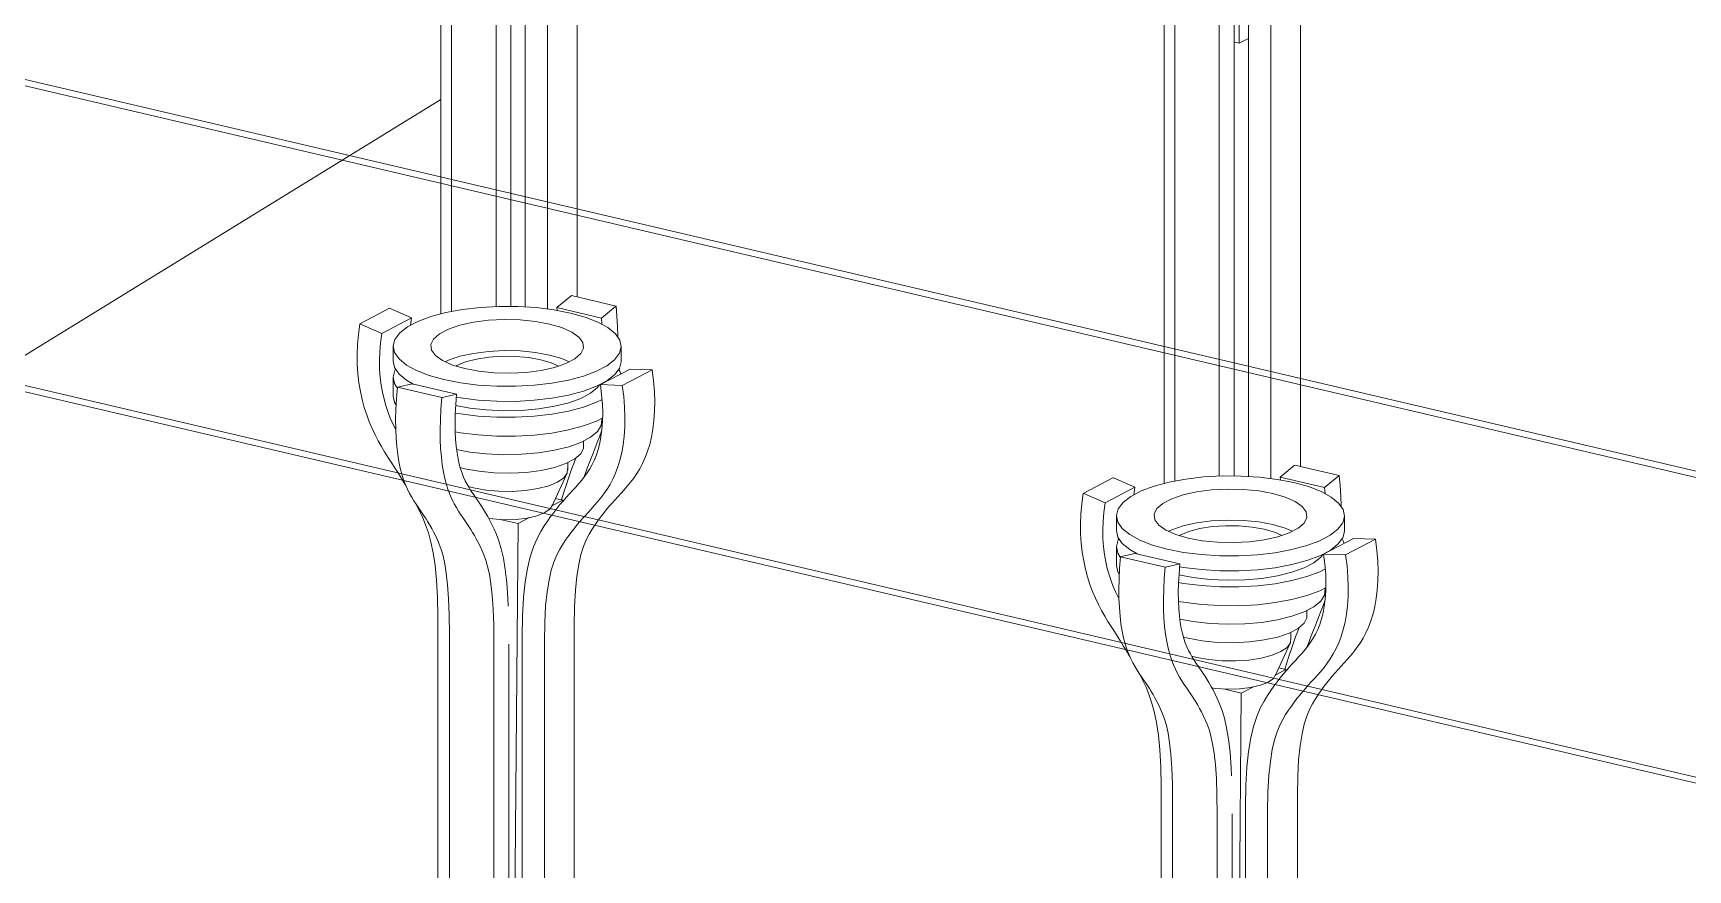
# Model space of a CAD drawing. Header units: millimetres. Extents: x -48833 to 51386, y -17441 to 31409.
# Drawn here: x -36864 to -30698, y 6225 to 9344 of the extents above; entities that cross this region are included whole.
import ezdxf

# ---------------------------------------------------------------- set-up
doc = ezdxf.new("R2010")
doc.units = ezdxf.units.MM
for name, color, linetype, lineweight in [('A-FLOR', 192, 'Continuous', 9), ('A-GENM', 13, 'Continuous', 9), ('A-GLAZ-CURT', 52, 'Continuous', 9)]:
    doc.layers.add(name, color=color, linetype=linetype, lineweight=lineweight)

# ---------------------------------------------------------------- blocks, each defined once
blk = doc.blocks.new('Family8 - COLUMN-V38-3D 3')
at = {"layer": 'A-GENM'}
for p, q in [((-29675, 8674.1), (-29661.3, 10338.9)), ((-29955.2, 10011.6), (-29955.2, 7544.5)), ((-29915.5, 7535.2), (-29915.5, 9943.9)), ((-29640.6, 9938.1), (-29640.6, 7470.8)), ((-29446.6, 9977), (-29446.6, 7425.3)), ((-29749.4, 9905), (-29749.4, 7496.3)), ((-29557.4, 7451.3), (-29557.4, 9918.6)), ((-29693.9, 9817.7), (-29693.9, 7483.3)), ((-29675, 8674.1), (-29693.9, 8678.5)), ((-29640.6, 8692.2), (-29675, 8674.1)), ((-29955.2, 7544.5), (-29955.2, 7033.6)), ((-29915.5, 7042.5), (-29915.5, 7535.2)), ((-29749.4, 7496.3), (-29749.4, 7061.2)), ((-29693.9, 7483.3), (-29693.9, 7061.6)), ((-29640.6, 7470.8), (-29640.6, 7059.8)), ((-29557.4, 7052), (-29557.4, 7451.3)), ((-29446.6, 7425.3), (-29446.6, 7097))]:
    blk.add_line(p, q, dxfattribs=at)
blk = doc.blocks.new('Family8 - COLUMN-V39-3D 3')
at = {"layer": 'A-GENM'}
for p, q in [((-35345.3, 11275.1), (-35345.3, 8808)), ((-34836.6, 11240.4), (-34836.6, 8688.7)), ((-35305.5, 8798.7), (-35305.5, 11207.4)), ((-35139.4, 11168.4), (-35139.4, 8759.7)), ((-35030.6, 11201.6), (-35030.6, 8734.2)), ((-34947.4, 8714.7), (-34947.4, 11182.1)), ((-35083.9, 11081.1), (-35083.9, 8746.7)), ((-35345.3, 8808), (-35345.3, 8297.1)), ((-35305.5, 8306), (-35305.5, 8798.7)), ((-35139.4, 8759.7), (-35139.4, 8324.6)), ((-35083.9, 8746.7), (-35083.9, 8325.1)), ((-35030.6, 8734.2), (-35030.6, 8323.2)), ((-34947.4, 8315.4), (-34947.4, 8714.7)), ((-34836.6, 8688.7), (-34836.6, 8360.5))]:
    blk.add_line(p, q, dxfattribs=at)
blk = doc.blocks.new('Family8 - COLUMN-V40-3D 3')
at = {"layer": 'A-GENM'}
for p, q in [((-32218, 7688.8), (-32164.9, 7732.6)), ((-32164.9, 7732.6), (-32163.3, 7733.9)), ((-31997.2, 7694.9), (-32163.3, 7733.9)), ((-32841, 7686.8), (-32951.8, 7628.5)), ((-32869.9, 7593), (-32759, 7651.3)), ((-32841, 7686.8), (-32838.6, 7685.8)), ((-32838.6, 7685.8), (-32759, 7651.3)), ((-32759, 7651.3), (-32763.1, 7622.8)), ((-32218, 7688.8), (-32051.9, 7649.9)), ((-32216.9, 7678.4), (-32218, 7688.8)), ((-31998.8, 7693.6), (-32051.9, 7649.9)), ((-32051.9, 7649.9), (-32049.6, 7626.7)), ((-31997.2, 7694.9), (-31998.8, 7693.6)), ((-32949.4, 7627.4), (-32951.8, 7628.5)), ((-32869.9, 7593), (-32949.4, 7627.4)), ((-32827.4, 7544.7), (-32827.4, 7507.7)), ((-31977.9, 7507.7), (-31977.9, 7544.7)), ((-32827.4, 7507.7), (-32827.4, 7488.5)), ((-31977.9, 7488.5), (-31977.9, 7507.7)), ((-32827.4, 7429), (-32827.4, 7358.7)), ((-32810.4, 7392.7), (-32757.3, 7404.9)), ((-32591.2, 7365.9), (-32757.3, 7404.9)), ((-31944.7, 7460.2), (-32055.6, 7401.9)), ((-31976, 7399), (-32055.6, 7401.9)), ((-31973.6, 7398.9), (-31862.8, 7457.3)), ((-31944.7, 7460.2), (-31865.2, 7457.3)), ((-31865.2, 7457.3), (-31862.8, 7457.3)), ((-32812, 7392.4), (-32810.4, 7392.7)), ((-32812, 7392.4), (-32645.9, 7353.4)), ((-32644.3, 7353.8), (-32645.9, 7353.4)), ((-32591.2, 7365.9), (-32644.3, 7353.8)), ((-31973.6, 7398.9), (-31976, 7399)), ((-32049.1, 7265.1), (-32049.1, 7276.9)), ((-32118.1, 7171.7), (-32118.1, 7192.1)), ((-32560.6, 7088.6), (-32578.9, 7093.2)), ((-32177.3, 7082.8), (-32177.3, 7111.2)), ((-32236.1, 6948.4), (-32180.2, 7070.2)), ((-32527.8, 7016.9), (-32548.5, 7022.4)), ((-32236.3, 6950.5), (-32195.9, 6971.8)), ((-32195.9, 6971.8), (-32223, 6978.1)), ((-32195.9, 6971.8), (-32196.1, 6966.3)), ((-32362.4, 6884.1), (-32319.5, 6906.6)), ((-32429.1, 6899.7), (-32362.4, 6884.1)), ((-32362.4, 6884.1), (-32376.2, 5201.5)), ((-32661.3, 6536.4), (-32661.3, 5058.2)), ((-32153.3, 6501.4), (-32153.3, 4540)), ((-32618.2, 5042.4), (-32618.2, 6470.5)), ((-32452.1, 6431.6), (-32452.1, 4981.7)), ((-32396.6, 4961.4), (-32396.6, 6434.4)), ((-32347.3, 4881.5), (-32347.3, 6462.6)), ((-32264.1, 4735.1), (-32264.1, 6443.1))]:
    blk.add_line(p, q, dxfattribs=at)
for points in [[(-32638.4, 7420.6, 0), (-32693.4, 7435.9, 0), (-32740.4, 7454.2, 0), (-32778.2, 7474.9, 0), (-32805.7, 7497.6, 0), (-32822.3, 7521.5, 0), (-32827.4, 7546.1, 0), (-32820.9, 7570.7, 0), (-32803, 7594.5, 0), (-32774.2, 7617, 0), (-32735.3, 7637.5, 0), (-32687.3, 7655.4, 0), (-32631.5, 7670.4, 0), (-32569.5, 7681.9, 0), (-32502.9, 7689.7, 0), (-32433.6, 7693.5, 0), (-32363.5, 7693.2, 0), (-32294.4, 7688.9, 0), (-32228.3, 7680.7, 0), (-32166.9, 7668.8, 0)], [(-32166.9, 7668.8, 0), (-32112, 7653.5, 0), (-32065, 7635.2, 0), (-32027.2, 7614.4, 0), (-31999.6, 7591.7, 0), (-31983.1, 7567.8, 0), (-31978, 7543.2, 0), (-31984.4, 7518.7, 0), (-32002.3, 7494.9, 0), (-32031.1, 7472.4, 0), (-32070, 7451.9, 0), (-32118.1, 7433.9, 0), (-32173.8, 7419, 0), (-32235.8, 7407.5, 0), (-32302.4, 7399.7, 0), (-32371.7, 7395.9, 0), (-32441.8, 7396.1, 0), (-32510.9, 7400.4, 0), (-32577.1, 7408.6, 0), (-32638.4, 7420.6, 0)], [(-31990.6, 7578.8, 0), (-31990.6, 7581.4, 0), (-31991.5, 7618.5, 0), (-31993.7, 7656.4, 0), (-31997.2, 7694.9, 0)], [(-32951.8, 7628.5, 0), (-32957.1, 7589.3, 0), (-32960.4, 7551, 0), (-32961.7, 7513.8, 0), (-32961.1, 7477.7, 0), (-32958.8, 7442.8, 0), (-32954.9, 7409.2, 0), (-32949.6, 7377, 0), (-32943, 7346.2, 0), (-32935.2, 7316.9, 0), (-32926.3, 7289.2, 0), (-32916.5, 7263.1, 0), (-32906, 7238.3, 0), (-32894.8, 7214.9, 0), (-32883.2, 7192.6, 0), (-32871.3, 7171.4, 0), (-32859.3, 7151.2, 0), (-32847.3, 7131.8, 0), (-32835.4, 7113.2, 0), (-32823.9, 7095.2, 0), (-32812.7, 7077.7, 0), (-32801.9, 7060.5, 0), (-32792.9, 7046, 0)], [(-32818.2, 7236.1, 0), (-32821.2, 7241.9, 0), (-32830.7, 7261.2, 0), (-32839.5, 7281.2, 0), (-32847.7, 7302.2, 0), (-32855.1, 7324.3, 0), (-32861.7, 7348, 0), (-32867.5, 7373.4, 0), (-32872.2, 7400.5, 0), (-32875.7, 7429.1, 0), (-32877.9, 7459.2, 0), (-32878.5, 7490.8, 0), (-32877.5, 7523.6, 0), (-32874.7, 7557.7, 0), (-32869.9, 7593, 0)], [(-32560.6, 7461.5, 0), (-32606.4, 7474.9, 0), (-32643.3, 7491.3, 0), (-32669.6, 7510, 0), (-32684.3, 7530.3, 0), (-32686.7, 7551.1, 0), (-32676.6, 7571.7, 0), (-32654.6, 7591.2, 0), (-32621.6, 7608.6, 0), (-32579, 7623.1, 0), (-32528.7, 7634.3, 0), (-32472.9, 7641.6, 0), (-32414, 7644.6, 0), (-32354.6, 7643.2, 0), (-32297.4, 7637.6, 0), (-32244.7, 7627.8, 0)], [(-32244.7, 7627.8, 0), (-32198.9, 7614.5, 0), (-32162.1, 7598.1, 0), (-32135.7, 7579.3, 0), (-32121, 7559.1, 0), (-32118.7, 7538.2, 0), (-32128.7, 7517.6, 0), (-32150.7, 7498.2, 0), (-32183.7, 7480.8, 0), (-32226.3, 7466.2, 0), (-32276.6, 7455, 0), (-32332.4, 7447.8, 0), (-32391.3, 7444.8, 0), (-32450.7, 7446.1, 0), (-32508, 7451.8, 0), (-32560.6, 7461.5, 0)], [(-32634.3, 7487, 0), (-32621.6, 7492.8, 0), (-32579, 7507.4, 0), (-32528.7, 7518.6, 0), (-32472.9, 7525.8, 0), (-32414, 7528.9, 0), (-32354.6, 7527.5, 0), (-32297.4, 7521.8, 0), (-32244.7, 7512.1, 0)], [(-32827.4, 7489.9, 0), (-32822.3, 7465.4, 0), (-32805.7, 7441.4, 0), (-32778.2, 7418.8, 0), (-32750.5, 7402.9, 0)], [(-32593.6, 7471.1, 0), (-32590.2, 7472.9, 0), (-32557.6, 7486.5, 0), (-32517.3, 7497.1, 0), (-32471.3, 7504.4, 0), (-32421.8, 7507.9, 0), (-32371.3, 7507.4, 0), (-32322.4, 7502.9, 0), (-32277.6, 7494.8, 0)], [(-32592.6, 7355, 0), (-32577.1, 7352.4, 0), (-32510.9, 7344.2, 0), (-32441.8, 7339.9, 0), (-32371.7, 7339.7, 0), (-32302.4, 7343.5, 0), (-32235.8, 7351.3, 0), (-32173.8, 7362.8, 0), (-32118.1, 7377.7, 0), (-32070, 7395.7, 0), (-32031.1, 7416.2, 0), (-32002.3, 7438.7, 0), (-31984.4, 7462.5, 0), (-31978, 7487, 0), (-31977.9, 7488.5, 0)], [(-32277.6, 7494.8, 0), (-32239, 7483.4, 0), (-32211.9, 7471.1, 0)], [(-32244.7, 7512.1, 0), (-32198.9, 7498.8, 0), (-32171.2, 7487.1, 0)], [(-32813.4, 7391, 0), (-32822.3, 7405.8, 0), (-32827.4, 7430.4, 0), (-32820.9, 7454.9, 0), (-32818.7, 7459.1, 0)], [(-32058.2, 7401.1, 0), (-32066.1, 7390.9, 0), (-32091.7, 7369.9, 0), (-32128, 7350.8, 0), (-32173.5, 7334.4, 0), (-32226.9, 7321.2, 0), (-32286.2, 7311.7, 0), (-32349.6, 7306.2, 0), (-32414.7, 7304.8, 0), (-32479.4, 7307.7, 0), (-32541.5, 7314.7, 0), (-32594.8, 7324.7, 0)], [(-32055.6, 7401.9, 0), (-32050.8, 7364.3, 0), (-32047.9, 7328.9, 0), (-32046.9, 7295.6, 0), (-32047.6, 7264.3, 0), (-32049.7, 7235.2, 0), (-32053.2, 7208.3, 0), (-32057.9, 7183.4, 0), (-32063.7, 7160.7, 0), (-32070.3, 7140.1, 0), (-32077.7, 7121.4, 0), (-32085.9, 7104.3, 0), (-32094.7, 7088.4, 0), (-32104.2, 7073.6, 0), (-32114.3, 7059.6, 0), (-32124.9, 7046.2, 0), (-32135.9, 7033.1, 0), (-32147.4, 7020.3, 0), (-32159.2, 7007.4, 0), (-32171.1, 6994.5, 0), (-32182.8, 6981.5, 0), (-32194.4, 6968.3, 0), (-32205.9, 6954.7, 0), (-32217.5, 6940.6, 0), (-32229.1, 6925.7, 0), (-32236.6, 6915.7, 0)], [(-31862.8, 7457.3, 0), (-31857.5, 7415.5, 0), (-31854.2, 7375.8, 0), (-31852.9, 7338, 0), (-31853.5, 7302.2, 0), (-31855.8, 7268.3, 0), (-31859.7, 7236.5, 0), (-31865, 7206.8, 0), (-31871.6, 7179.1, 0), (-31879.4, 7153.5, 0), (-31888.3, 7130, 0), (-31898.1, 7108.4, 0), (-31908.7, 7088.6, 0), (-31919.8, 7070.4, 0), (-31931.4, 7053.5, 0), (-31943.3, 7037.9, 0), (-31955.3, 7023.3, 0), (-31967.3, 7009.6, 0), (-31979.2, 6996.6, 0), (-31990.7, 6984, 0), (-32001.9, 6971.7, 0), (-32012.8, 6959.6, 0), (-32023.4, 6947.4, 0), (-32033.8, 6935, 0), (-32044.2, 6922.1, 0), (-32054.5, 6908.6, 0), (-32064.9, 6894.4, 0), (-32075.5, 6879.2, 0)], [(-31986.4, 7458.5, 0), (-31983.1, 7452.1, 0), (-31979.4, 7441.3, 0)], [(-32818, 7327.5, 0), (-32822.3, 7335.6, 0), (-32827.4, 7360.2, 0)], [(-32787.4, 7044.6, 0), (-32788.5, 7047.6, 0), (-32795, 7068.1, 0), (-32800.9, 7090.6, 0), (-32806.1, 7115.2, 0), (-32810.6, 7142.1, 0), (-32814.1, 7171.3, 0), (-32816.7, 7202.6, 0), (-32818.2, 7236.2, 0), (-32818.6, 7271.9, 0), (-32817.7, 7309.9, 0), (-32815.6, 7350, 0), (-32812, 7392.4, 0)], [(-32645.9, 7353.4, 0), (-32649.5, 7311.1, 0), (-32651.6, 7271, 0), (-32652.5, 7233, 0), (-32652.1, 7197.2, 0), (-32650.6, 7163.7, 0), (-32648, 7132.3, 0), (-32644.5, 7103.2, 0), (-32640, 7076.3, 0), (-32634.8, 7051.6, 0), (-32628.9, 7029.1, 0), (-32622.4, 7008.7, 0), (-32621.3, 7005.7, 0)], [(-32521.2, 6982.3, 0), (-32522.1, 6983.6, 0), (-32530, 6995.1, 0), (-32537.6, 7006.6, 0), (-32545, 7018.4, 0), (-32552.1, 7030.5, 0), (-32558.8, 7043.4, 0), (-32565.1, 7057.1, 0), (-32571, 7071.9, 0), (-32576.4, 7088.1, 0), (-32581.4, 7105.9, 0), (-32585.8, 7125.7, 0), (-32589.7, 7147.8, 0), (-32592.8, 7172.1, 0), (-32595.1, 7198.7, 0), (-32596.6, 7227.5, 0), (-32597, 7258.6, 0), (-32596.3, 7292.1, 0), (-32594.4, 7327.8, 0), (-32591.2, 7365.9, 0)], [(-32048.2, 7346.8, 0), (-32070, 7336.2, 0), (-32118.1, 7318.2, 0), (-32173.8, 7303.3, 0), (-32235.8, 7291.7, 0), (-32302.4, 7284, 0), (-32371.7, 7280.1, 0), (-32441.8, 7280.4, 0), (-32510.9, 7284.7, 0), (-32577.1, 7292.9, 0), (-32596.6, 7296.2, 0)], [(-32132.3, 6891.2, 0), (-32123.6, 6901.2, 0), (-32112.7, 6913.4, 0), (-32101.6, 6925.6, 0), (-32090, 6938.2, 0), (-32078.2, 6951.3, 0), (-32066.1, 6965, 0), (-32054.1, 6979.6, 0), (-32042.2, 6995.2, 0), (-32030.6, 7012, 0), (-32019.5, 7030.3, 0), (-32008.9, 7050.1, 0), (-31999.1, 7071.6, 0), (-31990.3, 7095.2, 0), (-31982.4, 7120.8, 0), (-31975.8, 7148.4, 0), (-31970.5, 7178.2, 0), (-31966.6, 7210, 0), (-31964.3, 7243.8, 0), (-31963.8, 7279.6, 0), (-31965, 7317.4, 0), (-31968.3, 7357.2, 0), (-31973.6, 7398.9, 0)], [(-32046.1, 7277.6, 0), (-32070, 7265.9, 0), (-32118.1, 7248, 0), (-32173.8, 7233, 0), (-32235.8, 7221.5, 0), (-32302.4, 7213.7, 0), (-32371.7, 7209.9, 0), (-32441.8, 7210.1, 0), (-32510.9, 7214.4, 0), (-32577.1, 7222.7, 0), (-32597.1, 7226.1, 0)], [(-32049.7, 7272.3, 0), (-32052, 7249.4, 0), (-32066.1, 7227, 0), (-32091.7, 7206, 0), (-32128, 7186.9, 0), (-32173.5, 7170.5, 0), (-32226.9, 7157.3, 0), (-32286.2, 7147.8, 0), (-32349.6, 7142.3, 0), (-32414.7, 7140.9, 0), (-32479.4, 7143.8, 0), (-32541.5, 7150.8, 0), (-32591.6, 7160.1, 0)], [(-32117.6, 7055.4, 0), (-32111.3, 7072.5, 0), (-32104.4, 7091, 0), (-32097.3, 7109.5, 0), (-32090, 7128, 0), (-32082.6, 7146.8, 0), (-32074.9, 7166.1, 0), (-32067, 7186.1, 0), (-32059, 7206.9, 0), (-32050.9, 7228.5, 0), (-32050.4, 7229.8, 0)], [(-32118.2, 7174.6, 0), (-32118.7, 7165.2, 0), (-32128.7, 7144.6, 0), (-32150.7, 7125.2, 0), (-32183.7, 7107.8, 0), (-32226.3, 7093.2, 0), (-32276.6, 7082.1, 0), (-32332.4, 7074.8, 0), (-32391.3, 7071.8, 0), (-32450.7, 7073.2, 0), (-32508, 7078.8, 0), (-32560.6, 7088.6, 0)], [(-32147, 7128.5, 0), (-32152.2, 7114.7, 0), (-32160, 7093.8, 0), (-32167.7, 7072.1, 0), (-32175.5, 7049.6, 0), (-32183.4, 7025.9, 0), (-32191.4, 7000.9, 0), (-32199.9, 6972.8, 0)], [(-32792.9, 7046, 0), (-32791.2, 7043.3, 0), (-32780.8, 7026, 0), (-32777.9, 7021, 0)], [(-32618.2, 6470.5, 0), (-32619, 6543, 0), (-32621.3, 6604.4, 0), (-32624.9, 6656.1, 0), (-32629.6, 6699, 0), (-32635.3, 6734.4, 0), (-32641.6, 6763.5, 0), (-32648.5, 6787.3, 0), (-32655.6, 6807.1, 0), (-32662.9, 6824, 0), (-32670.1, 6839.1, 0), (-32677.1, 6853.1, 0), (-32684.1, 6866.2, 0), (-32691, 6878.4, 0), (-32697.9, 6890.1, 0), (-32704.9, 6901.3, 0), (-32712, 6912.2, 0), (-32719.2, 6923.1, 0), (-32726.6, 6934.1, 0), (-32734.3, 6945.3, 0), (-32742.3, 6956.9, 0), (-32750.3, 6969.3, 0), (-32758.3, 6982.4, 0), (-32766.2, 6996.7, 0), (-32774, 7012.1, 0), (-32781.4, 7029.1, 0), (-32787.4, 7044.6, 0)], [(-32178.1, 7089.5, 0), (-32179.5, 7071.8, 0), (-32192, 7054.6, 0), (-32215.2, 7038.8, 0), (-32247.7, 7025.3, 0), (-32288, 7014.6, 0), (-32334.1, 7007.3, 0), (-32383.6, 7003.9, 0), (-32434, 7004.4, 0), (-32482.9, 7008.8, 0), (-32527.8, 7016.9, 0)], [(-32621.3, 7005.7, 0), (-32615.3, 6990.1, 0), (-32607.9, 6973.2, 0), (-32600.2, 6957.7, 0), (-32592.2, 6943.5, 0), (-32584.2, 6930.3, 0), (-32576.2, 6918, 0), (-32568.3, 6906.3, 0), (-32560.6, 6895.1, 0), (-32553.1, 6884.2, 0), (-32545.9, 6873.3, 0), (-32538.8, 6862.3, 0), (-32531.8, 6851.1, 0), (-32524.9, 6839.5, 0), (-32518, 6827.2, 0), (-32511, 6814.2, 0), (-32504, 6800.2, 0), (-32496.8, 6785.1, 0), (-32489.5, 6768.2, 0), (-32482.4, 6748.4, 0), (-32475.5, 6724.6, 0), (-32469.2, 6695.5, 0), (-32463.5, 6660.1, 0), (-32458.8, 6617.1, 0), (-32455.2, 6565.5, 0), (-32452.9, 6504, 0), (-32452.1, 6431.6, 0)], [(-32398.7, 6575.9, 0), (-32400.1, 6606.1, 0), (-32404.3, 6663.7, 0), (-32409.9, 6712.9, 0), (-32416.9, 6754.8, 0), (-32424.9, 6790.2, 0), (-32433.8, 6819.8, 0), (-32443, 6844.1, 0), (-32451.7, 6863.8, 0), (-32459.7, 6880.4, 0), (-32467.6, 6895.8, 0), (-32475.4, 6910.1, 0), (-32483.2, 6923.6, 0), (-32490.9, 6936.4, 0), (-32498.6, 6948.6, 0), (-32506.4, 6960.4, 0), (-32514.2, 6972.1, 0), (-32521.2, 6982.3, 0)], [(-32743, 6958.1, 0), (-32739.1, 6950.7, 0), (-32728.3, 6929.2, 0), (-32717.4, 6906, 0), (-32706.7, 6879.9, 0), (-32696.4, 6850, 0), (-32686.9, 6815.4, 0), (-32678.5, 6775, 0), (-32671.4, 6727.9, 0), (-32666, 6673.1, 0), (-32662.5, 6609.6, 0), (-32661.3, 6536.4, 0)], [(-32266.8, 6922.7, 0), (-32291.3, 6913.3, 0), (-32327.9, 6904.7, 0), (-32369.6, 6899.7, 0), (-32413.6, 6898.7, 0), (-32456.8, 6901.7, 0), (-32472.9, 6903.9, 0)], [(-32236.6, 6915.7, 0), (-32240.8, 6910, 0), (-32252.6, 6893.3, 0), (-32264.6, 6875.3, 0), (-32277.7, 6854, 0), (-32291.5, 6828.1, 0), (-32304.8, 6796.9, 0), (-32316.9, 6760.1, 0), (-32327.3, 6717.1, 0), (-32335.8, 6666.9, 0), (-32342, 6608.6, 0), (-32346, 6540.9, 0), (-32347.3, 6462.6, 0)], [(-32234.3, 6954, 0), (-32242.9, 6938.8, 0), (-32262.3, 6924.9, 0), (-32266.8, 6922.7, 0)], [(-32264.1, 6443.1, 0), (-32262.9, 6515.7, 0), (-32259.4, 6577.6, 0), (-32254, 6629.8, 0), (-32246.9, 6673.6, 0), (-32238.5, 6710, 0), (-32229, 6740.2, 0), (-32218.7, 6765.2, 0), (-32208, 6786.3, 0), (-32197.1, 6804.4, 0), (-32186.3, 6820.8, 0), (-32175.8, 6836, 0), (-32165.3, 6850.3, 0), (-32155, 6863.8, 0), (-32144.6, 6876.6, 0), (-32134.2, 6889.1, 0), (-32132.3, 6891.2, 0)], [(-32076.2, 6878.1, 0), (-32086.3, 6862.8, 0), (-32097.2, 6844.6, 0), (-32107.9, 6823.6, 0), (-32118.2, 6798.5, 0), (-32127.7, 6768.4, 0), (-32136.1, 6732, 0), (-32143.2, 6688.2, 0), (-32148.6, 6635.9, 0), (-32152.1, 6574, 0), (-32153.3, 6501.4, 0)]]:
    blk.add_polyline3d(points, dxfattribs=at)
blk = doc.blocks.new('Family8 - COLUMN-V41-3D 3')
at = {"layer": 'A-GENM'}
for p, q in [((-34913, 8320.6), (-34859.9, 8364.3)), ((-34859.9, 8364.3), (-34858.3, 8365.6)), ((-34692.2, 8326.7), (-34858.3, 8365.6)), ((-34693.8, 8325.4), (-34746.9, 8281.6)), ((-34692.2, 8326.7), (-34693.8, 8325.4)), ((-35536, 8318.5), (-35646.8, 8260.2)), ((-35564.9, 8224.7), (-35454.1, 8283.1)), ((-35536, 8318.5), (-35533.6, 8317.5)), ((-35533.6, 8317.5), (-35454.1, 8283.1)), ((-35454.1, 8283.1), (-35458.1, 8254.5)), ((-34913, 8320.6), (-34746.9, 8281.6)), ((-34911.9, 8310.2), (-34913, 8320.6)), ((-34746.9, 8281.6), (-34744.6, 8258.4)), ((-35644.4, 8259.2), (-35646.8, 8260.2)), ((-35564.9, 8224.7), (-35644.4, 8259.2)), ((-35522.4, 8176.4), (-35522.4, 8139.4)), ((-35522.4, 8139.4), (-35522.4, 8120.2)), ((-34672.9, 8139.4), (-34672.9, 8176.4)), ((-34672.9, 8120.2), (-34672.9, 8139.4)), ((-34639.7, 8091.9), (-34750.6, 8033.6)), ((-34668.7, 8030.6), (-34557.8, 8089)), ((-34639.7, 8091.9), (-34560.2, 8089.1)), ((-34560.2, 8089.1), (-34557.8, 8089)), ((-35522.4, 8060.7), (-35522.4, 7990.4)), ((-35507, 8024.1), (-35505.4, 8024.4)), ((-35507, 8024.1), (-35340.9, 7985.2)), ((-35505.4, 8024.4), (-35452.3, 8036.6)), ((-35286.3, 7997.7), (-35452.3, 8036.6)), ((-34671, 8030.7), (-34750.6, 8033.6)), ((-34668.7, 8030.6), (-34671, 8030.7)), ((-35339.3, 7985.5), (-35340.9, 7985.2)), ((-35286.3, 7997.7), (-35339.3, 7985.5)), ((-34744.1, 7896.8), (-34744.1, 7908.7)), ((-34813.1, 7803.4), (-34813.1, 7823.8)), ((-35255.7, 7720.3), (-35273.9, 7724.9)), ((-34872.3, 7714.5), (-34872.3, 7743)), ((-35222.8, 7648.6), (-35243.5, 7654.1)), ((-34931.1, 7580.1), (-34875.2, 7701.9)), ((-34931.3, 7582.2), (-34890.9, 7603.5)), ((-34890.9, 7603.5), (-34918.1, 7609.9)), ((-34890.9, 7603.5), (-34891.1, 7598)), ((-35124.1, 7531.5), (-35057.4, 7515.8)), ((-35057.4, 7515.8), (-35014.5, 7538.4)), ((-35057.4, 7515.8), (-35070.3, 5939.5)), ((-35356.3, 7168.2), (-35356.3, 6044.2)), ((-35313.2, 6028.4), (-35313.2, 7102.2)), ((-35042.3, 5929.3), (-35042.3, 7094.3)), ((-34848.3, 7133.2), (-34848.3, 5858.3)), ((-35147.1, 7063.3), (-35147.1, 5967.6)), ((-35091.6, 5947.3), (-35091.6, 7066.1)), ((-34959.2, 5898.9), (-34959.2, 7074.8))]:
    blk.add_line(p, q, dxfattribs=at)
for points in [[(-35333.4, 8052.3, 0), (-35388.4, 8067.6, 0), (-35435.4, 8085.9, 0), (-35473.2, 8106.7, 0), (-35500.7, 8129.3, 0), (-35517.3, 8153.3, 0), (-35522.4, 8177.8, 0), (-35515.9, 8202.4, 0), (-35498, 8226.2, 0), (-35469.2, 8248.7, 0), (-35430.3, 8269.2, 0), (-35382.3, 8287.1, 0), (-35326.5, 8302.1, 0), (-35264.5, 8313.6, 0), (-35197.9, 8321.4, 0), (-35128.6, 8325.2, 0), (-35058.5, 8325, 0), (-34989.4, 8320.7, 0), (-34923.3, 8312.4, 0), (-34861.9, 8300.5, 0)], [(-34685.6, 8210.5, 0), (-34685.7, 8213.2, 0), (-34686.5, 8250.2, 0), (-34688.7, 8288.1, 0), (-34692.2, 8326.7, 0)], [(-35255.7, 8093.2, 0), (-35301.4, 8106.6, 0), (-35338.3, 8123, 0), (-35364.6, 8141.7, 0), (-35379.3, 8162, 0), (-35381.7, 8182.9, 0), (-35371.7, 8203.5, 0), (-35349.6, 8222.9, 0), (-35316.6, 8240.3, 0), (-35274, 8254.9, 0), (-35223.7, 8266, 0), (-35167.9, 8273.3, 0), (-35109, 8276.3, 0), (-35049.7, 8274.9, 0), (-34992.4, 8269.3, 0), (-34939.7, 8259.6, 0)], [(-34861.9, 8300.5, 0), (-34807, 8285.2, 0), (-34760, 8266.9, 0), (-34722.2, 8246.1, 0), (-34694.6, 8223.5, 0), (-34678.1, 8199.5, 0), (-34673, 8174.9, 0), (-34679.4, 8150.4, 0), (-34697.3, 8126.6, 0), (-34726.1, 8104.1, 0), (-34765.1, 8083.6, 0), (-34813.1, 8065.6, 0), (-34868.8, 8050.7, 0), (-34930.8, 8039.2, 0), (-34997.4, 8031.4, 0), (-35066.7, 8027.6, 0), (-35136.9, 8027.8, 0), (-35205.9, 8032.1, 0), (-35272.1, 8040.3, 0), (-35333.4, 8052.3, 0)], [(-35646.8, 8260.2, 0), (-35652.2, 8221, 0), (-35655.4, 8182.7, 0), (-35656.7, 8145.5, 0), (-35656.1, 8109.4, 0), (-35653.8, 8074.5, 0), (-35650, 8040.9, 0), (-35644.6, 8008.7, 0), (-35638, 7977.9, 0), (-35630.2, 7948.6, 0), (-35621.3, 7921, 0), (-35611.5, 7894.8, 0), (-35601, 7870, 0), (-35589.8, 7846.6, 0), (-35578.2, 7824.3, 0), (-35566.3, 7803.1, 0), (-35554.3, 7782.9, 0), (-35542.3, 7763.5, 0), (-35530.4, 7744.9, 0), (-35518.9, 7727, 0), (-35507.7, 7709.5, 0), (-35496.9, 7692.2, 0), (-35487.9, 7677.8, 0)], [(-35513.2, 7867.8, 0), (-35516.2, 7873.7, 0), (-35525.7, 7892.9, 0), (-35534.5, 7912.9, 0), (-35542.7, 7933.9, 0), (-35550.1, 7956, 0), (-35556.7, 7979.7, 0), (-35562.5, 8005.1, 0), (-35567.2, 8032.2, 0), (-35570.7, 8060.8, 0), (-35572.9, 8091, 0), (-35573.5, 8122.5, 0), (-35572.5, 8155.3, 0), (-35569.7, 8189.4, 0), (-35564.9, 8224.7, 0)], [(-34939.7, 8259.6, 0), (-34893.9, 8246.2, 0), (-34857.1, 8229.8, 0), (-34830.7, 8211.1, 0), (-34816, 8190.8, 0), (-34813.7, 8169.9, 0), (-34823.7, 8149.3, 0), (-34845.7, 8129.9, 0), (-34878.7, 8112.5, 0), (-34921.3, 8097.9, 0), (-34971.6, 8086.8, 0), (-35027.4, 8079.5, 0), (-35086.3, 8076.5, 0), (-35145.7, 8077.8, 0), (-35203, 8083.5, 0), (-35255.7, 8093.2, 0)], [(-35329.3, 8118.8, 0), (-35316.6, 8124.6, 0), (-35274, 8139.2, 0), (-35223.7, 8150.3, 0), (-35167.9, 8157.6, 0), (-35109, 8160.6, 0), (-35049.7, 8159.2, 0), (-34992.4, 8153.6, 0), (-34939.7, 8143.8, 0)], [(-35288.6, 8102.8, 0), (-35285.2, 8104.6, 0), (-35252.6, 8118.2, 0), (-35212.3, 8128.9, 0), (-35166.3, 8136.1, 0), (-35116.8, 8139.6, 0), (-35066.3, 8139.1, 0), (-35017.4, 8134.7, 0), (-34972.6, 8126.5, 0)], [(-34939.7, 8143.8, 0), (-34893.9, 8130.5, 0), (-34867, 8119.2, 0)], [(-35522.4, 8121.7, 0), (-35517.3, 8097.1, 0), (-35500.7, 8073.1, 0), (-35473.2, 8050.5, 0), (-35445.5, 8034.6, 0)], [(-35508.4, 8022.7, 0), (-35517.3, 8037.6, 0), (-35522.4, 8062.1, 0), (-35515.9, 8086.7, 0), (-35513.7, 8090.8, 0)], [(-35287.7, 7986.8, 0), (-35272.1, 7984.2, 0), (-35205.9, 7975.9, 0), (-35136.9, 7971.6, 0), (-35066.7, 7971.4, 0), (-34997.4, 7975.2, 0), (-34930.8, 7983, 0), (-34868.8, 7994.5, 0), (-34813.1, 8009.5, 0), (-34765.1, 8027.4, 0), (-34726.1, 8047.9, 0), (-34697.3, 8070.4, 0), (-34679.4, 8094.2, 0), (-34673, 8118.8, 0), (-34672.9, 8120.2, 0)], [(-34972.6, 8126.5, 0), (-34934, 8115.1, 0), (-34906.9, 8102.8, 0)], [(-34557.8, 8089, 0), (-34552.5, 8047.3, 0), (-34549.2, 8007.5, 0), (-34548, 7969.7, 0), (-34548.5, 7933.9, 0), (-34550.8, 7900.1, 0), (-34554.7, 7868.3, 0), (-34560, 7838.5, 0), (-34566.6, 7810.8, 0), (-34574.4, 7785.2, 0), (-34583.3, 7761.7, 0), (-34593.1, 7740.1, 0), (-34603.7, 7720.3, 0), (-34614.8, 7702.1, 0), (-34626.4, 7685.3, 0), (-34638.3, 7669.7, 0), (-34650.3, 7655.1, 0), (-34662.3, 7641.3, 0), (-34674.2, 7628.3, 0), (-34685.7, 7615.7, 0), (-34696.9, 7603.5, 0), (-34707.8, 7591.3, 0), (-34718.4, 7579.1, 0), (-34728.8, 7566.7, 0), (-34739.2, 7553.8, 0), (-34749.5, 7540.4, 0), (-34759.9, 7526.1, 0), (-34770.5, 7510.9, 0)], [(-34681.4, 8090.3, 0), (-34678.1, 8083.8, 0), (-34674.4, 8073, 0)], [(-35482.4, 7676.3, 0), (-35483.5, 7679.4, 0), (-35490, 7699.8, 0), (-35495.9, 7722.3, 0), (-35501.1, 7747, 0), (-35505.6, 7773.9, 0), (-35509.1, 7803, 0), (-35511.7, 7834.3, 0), (-35513.2, 7867.9, 0), (-35513.6, 7903.7, 0), (-35512.7, 7941.6, 0), (-35510.6, 7981.8, 0), (-35507, 8024.1, 0)], [(-34753.2, 8032.8, 0), (-34761.1, 8022.7, 0), (-34786.8, 8001.6, 0), (-34823, 7982.5, 0), (-34868.5, 7966.1, 0), (-34921.9, 7952.9, 0), (-34981.3, 7943.4, 0), (-35044.6, 7937.9, 0), (-35109.7, 7936.6, 0), (-35174.4, 7939.4, 0), (-35236.5, 7946.5, 0), (-35289.8, 7956.4, 0)], [(-34750.6, 8033.6, 0), (-34745.8, 7996, 0), (-34743, 7960.6, 0), (-34741.9, 7927.3, 0), (-34742.6, 7896.1, 0), (-34744.7, 7867, 0), (-34748.3, 7840, 0), (-34753, 7815.1, 0), (-34758.7, 7792.4, 0), (-34765.3, 7771.8, 0), (-34772.8, 7753.1, 0), (-34780.9, 7736, 0), (-34789.8, 7720.2, 0), (-34799.2, 7705.3, 0), (-34809.3, 7691.3, 0), (-34819.9, 7677.9, 0), (-34830.9, 7664.9, 0), (-34842.4, 7652, 0), (-34854.2, 7639.2, 0), (-34866.1, 7626.2, 0), (-34877.8, 7613.2, 0), (-34889.4, 7600, 0), (-34901, 7586.5, 0), (-34912.5, 7572.3, 0), (-34924.1, 7557.5, 0), (-34931.6, 7547.5, 0)], [(-34827.4, 7522.9, 0), (-34818.6, 7533, 0), (-34807.7, 7545.1, 0), (-34796.6, 7557.4, 0), (-34785, 7569.9, 0), (-34773.2, 7583, 0), (-34761.1, 7596.7, 0), (-34749.1, 7611.3, 0), (-34737.2, 7626.9, 0), (-34725.6, 7643.8, 0), (-34714.5, 7662, 0), (-34703.9, 7681.8, 0), (-34694.2, 7703.4, 0), (-34685.3, 7726.9, 0), (-34677.5, 7752.5, 0), (-34670.8, 7780.2, 0), (-34665.5, 7809.9, 0), (-34661.6, 7841.7, 0), (-34659.4, 7875.5, 0), (-34658.8, 7911.4, 0), (-34660.1, 7949.2, 0), (-34663.3, 7988.9, 0), (-34668.7, 8030.6, 0)], [(-35513, 7959.3, 0), (-35517.3, 7967.3, 0), (-35522.4, 7991.9, 0)], [(-35340.9, 7985.2, 0), (-35344.5, 7942.8, 0), (-35346.7, 7902.7, 0), (-35347.5, 7864.7, 0), (-35347.1, 7829, 0), (-35345.6, 7795.4, 0), (-35343, 7764.1, 0), (-35339.5, 7734.9, 0), (-35335, 7708, 0), (-35329.8, 7683.3, 0), (-35323.9, 7660.9, 0), (-35317.4, 7640.4, 0), (-35316.4, 7637.6, 0)], [(-35216.2, 7614.1, 0), (-35217.1, 7615.4, 0), (-35225, 7626.8, 0), (-35232.6, 7638.3, 0), (-35240, 7650.1, 0), (-35247.1, 7662.3, 0), (-35253.8, 7675.1, 0), (-35260.1, 7688.8, 0), (-35266, 7703.7, 0), (-35271.5, 7719.8, 0), (-35276.4, 7737.6, 0), (-35280.8, 7757.4, 0), (-35284.7, 7779.5, 0), (-35287.8, 7803.8, 0), (-35290.1, 7830.4, 0), (-35291.6, 7859.2, 0), (-35292, 7890.4, 0), (-35291.3, 7923.8, 0), (-35289.5, 7959.6, 0), (-35286.3, 7997.7, 0)], [(-34743.2, 7978.5, 0), (-34765.1, 7967.9, 0), (-34813.1, 7949.9, 0), (-34868.8, 7935, 0), (-34930.8, 7923.5, 0), (-34997.4, 7915.7, 0), (-35066.7, 7911.9, 0), (-35136.9, 7912.1, 0), (-35205.9, 7916.4, 0), (-35272.1, 7924.6, 0), (-35291.6, 7927.9, 0)], [(-34741.1, 7909.4, 0), (-34765.1, 7897.7, 0), (-34813.1, 7879.7, 0), (-34868.8, 7864.7, 0), (-34930.8, 7853.2, 0), (-34997.4, 7845.4, 0), (-35066.7, 7841.6, 0), (-35136.9, 7841.9, 0), (-35205.9, 7846.2, 0), (-35272.1, 7854.4, 0), (-35292.1, 7857.8, 0)], [(-34744.7, 7904, 0), (-34747, 7881.1, 0), (-34761.1, 7858.8, 0), (-34786.8, 7837.7, 0), (-34823, 7818.6, 0), (-34868.5, 7802.2, 0), (-34921.9, 7789, 0), (-34981.3, 7779.5, 0), (-35044.6, 7774, 0), (-35109.7, 7772.7, 0), (-35174.4, 7775.6, 0), (-35236.5, 7782.6, 0), (-35286.6, 7791.8, 0)], [(-34812.6, 7687.1, 0), (-34806.3, 7704.2, 0), (-34799.4, 7722.8, 0), (-34792.3, 7741.2, 0), (-34785, 7759.7, 0), (-34777.6, 7778.5, 0), (-34769.9, 7797.8, 0), (-34762, 7817.8, 0), (-34754, 7838.6, 0), (-34745.9, 7860.2, 0), (-34745.4, 7861.6, 0)], [(-34813.2, 7806.4, 0), (-34813.7, 7797, 0), (-34823.7, 7776.4, 0), (-34845.7, 7756.9, 0), (-34878.7, 7739.6, 0), (-34921.3, 7725, 0), (-34971.6, 7713.8, 0), (-35027.4, 7706.6, 0), (-35086.3, 7703.5, 0), (-35145.7, 7704.9, 0), (-35203, 7710.6, 0), (-35255.7, 7720.3, 0)], [(-34873.1, 7721.2, 0), (-34874.5, 7703.5, 0), (-34887.1, 7686.3, 0), (-34910.2, 7670.6, 0), (-34942.7, 7657, 0), (-34983, 7646.3, 0), (-35029.1, 7639.1, 0), (-35078.6, 7635.6, 0), (-35129, 7636.1, 0), (-35177.9, 7640.5, 0), (-35222.8, 7648.6, 0)], [(-34842, 7760.3, 0), (-34847.2, 7746.4, 0), (-34855, 7725.5, 0), (-34862.7, 7703.9, 0), (-34870.5, 7681.3, 0), (-34878.4, 7657.6, 0), (-34886.4, 7632.6, 0), (-34894.9, 7604.5, 0)], [(-35487.9, 7677.8, 0), (-35486.3, 7675.1, 0), (-35475.8, 7657.7, 0), (-35472.9, 7652.8, 0)], [(-35313.2, 7102.2, 0), (-35314, 7174.7, 0), (-35316.3, 7236.2, 0), (-35319.9, 7287.8, 0), (-35324.6, 7330.7, 0), (-35330.3, 7366.2, 0), (-35336.6, 7395.2, 0), (-35343.5, 7419.1, 0), (-35350.6, 7438.8, 0), (-35357.9, 7455.7, 0), (-35365.1, 7470.9, 0), (-35372.1, 7484.9, 0), (-35379.1, 7497.9, 0), (-35386, 7510.1, 0), (-35392.9, 7521.8, 0), (-35399.9, 7533, 0), (-35407, 7544, 0), (-35414.2, 7554.8, 0), (-35421.7, 7565.8, 0), (-35429.4, 7577, 0), (-35437.3, 7588.7, 0), (-35445.3, 7601, 0), (-35453.3, 7614.2, 0), (-35461.3, 7628.4, 0), (-35469, 7643.9, 0), (-35476.4, 7660.8, 0), (-35482.4, 7676.3, 0)], [(-35438, 7589.8, 0), (-35434.1, 7582.4, 0), (-35423.3, 7560.9, 0), (-35412.4, 7537.7, 0), (-35401.7, 7511.6, 0), (-35391.4, 7481.7, 0), (-35381.9, 7447.1, 0), (-35373.5, 7406.8, 0), (-35366.4, 7359.7, 0), (-35361, 7304.9, 0), (-35357.5, 7241.4, 0), (-35356.3, 7168.2, 0)], [(-35316.3, 7637.4, 0), (-35310.3, 7621.9, 0), (-35302.9, 7604.9, 0), (-35295.2, 7589.5, 0), (-35287.2, 7575.2, 0), (-35279.2, 7562.1, 0), (-35271.2, 7549.7, 0), (-35263.3, 7538.1, 0), (-35255.6, 7526.8, 0), (-35248.1, 7515.9, 0), (-35240.9, 7505, 0), (-35233.8, 7494.1, 0), (-35226.8, 7482.9, 0), (-35219.9, 7471.2, 0), (-35213, 7459, 0), (-35206, 7445.9, 0), (-35199, 7431.9, 0), (-35191.8, 7416.8, 0), (-35184.5, 7399.9, 0), (-35177.4, 7380.1, 0), (-35170.5, 7356.3, 0), (-35164.2, 7327.2, 0), (-35158.6, 7291.8, 0), (-35153.8, 7248.9, 0), (-35150.2, 7197.2, 0), (-35147.9, 7135.8, 0), (-35147.1, 7063.3, 0)], [(-35093.7, 7207.6, 0), (-35095.1, 7237.9, 0), (-35099.3, 7295.5, 0), (-35104.9, 7344.6, 0), (-35111.9, 7386.5, 0), (-35120, 7421.9, 0), (-35128.8, 7451.5, 0), (-35138, 7475.8, 0), (-35146.7, 7495.5, 0), (-35154.8, 7512.1, 0), (-35162.6, 7527.5, 0), (-35170.4, 7541.9, 0), (-35178.2, 7555.4, 0), (-35185.9, 7568.1, 0), (-35193.6, 7580.3, 0), (-35201.4, 7592.2, 0), (-35209.2, 7603.8, 0), (-35216.2, 7614.1, 0)], [(-34929.3, 7585.7, 0), (-34937.9, 7570.5, 0), (-34957.3, 7556.6, 0), (-34961.8, 7554.4, 0)], [(-34961.8, 7554.4, 0), (-34986.3, 7545, 0), (-35023, 7536.4, 0), (-35064.7, 7531.4, 0), (-35108.6, 7530.4, 0), (-35151.8, 7533.4, 0), (-35167.9, 7535.6, 0)], [(-34931.6, 7547.5, 0), (-34935.8, 7541.7, 0), (-34947.6, 7525, 0), (-34959.7, 7507, 0), (-34972.7, 7485.8, 0), (-34986.5, 7459.8, 0), (-34999.8, 7428.7, 0), (-35011.9, 7391.9, 0), (-35022.3, 7348.8, 0), (-35030.8, 7298.6, 0), (-35037, 7240.3, 0), (-35041, 7172.6, 0), (-35042.3, 7094.3, 0)], [(-34959.2, 7074.8, 0), (-34957.9, 7147.4, 0), (-34954.5, 7209.3, 0), (-34949, 7261.6, 0), (-34941.9, 7305.3, 0), (-34933.5, 7341.7, 0), (-34924, 7371.9, 0), (-34913.7, 7397, 0), (-34903, 7418, 0), (-34892.1, 7436.2, 0), (-34881.3, 7452.6, 0), (-34870.8, 7467.8, 0), (-34860.4, 7482, 0), (-34850, 7495.5, 0), (-34839.6, 7508.3, 0), (-34829.2, 7520.8, 0), (-34827.4, 7522.9, 0)], [(-34771.3, 7509.8, 0), (-34781.3, 7494.5, 0), (-34792.2, 7476.3, 0), (-34802.9, 7455.3, 0), (-34813.2, 7430.3, 0), (-34822.7, 7400.1, 0), (-34831.1, 7363.7, 0), (-34838.2, 7319.9, 0), (-34843.6, 7267.6, 0), (-34847.1, 7205.8, 0), (-34848.3, 7133.2, 0)]]:
    blk.add_polyline3d(points, dxfattribs=at)
blk = doc.blocks.new('System Panel - Glazed-V44-3D 3')
at = {"layer": 'A-GLAZ-CURT'}
for p, q in [((-28074.3, 7103.6), (-40634.8, 10047.9)), ((-40634.8, 10024.5), (-28074.3, 7080.2)), ((-42133.4, 9258.9), (-29573, 6314.7)), ((-29573, 6291.3), (-42133.4, 9235.5))]:
    blk.add_line(p, q, dxfattribs=at)

msp = doc.modelspace()

# ---------------------------------------------------------------- linework, layer by layer
at = {"layer": 'A-FLOR'}
msp.add_line((-35345.3, 9096.6), (-37543.3, 7744.2), dxfattribs=at)

# ---------------------------------------------------------------- block references
at = {"layer": 'A-GENM'}
for name, p in [('Family8 - COLUMN-V39-3D 3', (0, 0)), ('Family8 - COLUMN-V38-3D 3', (-2695, 631.7)), ('Family8 - COLUMN-V41-3D 3', (0, 0)), ('Family8 - COLUMN-V40-3D 3', (0, 0))]:
    msp.add_blockref(name, p, dxfattribs=at)
at = {"layer": 'A-GLAZ-CURT'}
msp.add_blockref('System Panel - Glazed-V44-3D 3', (0, 0), dxfattribs=at)

doc.saveas('drawing.dxf')
